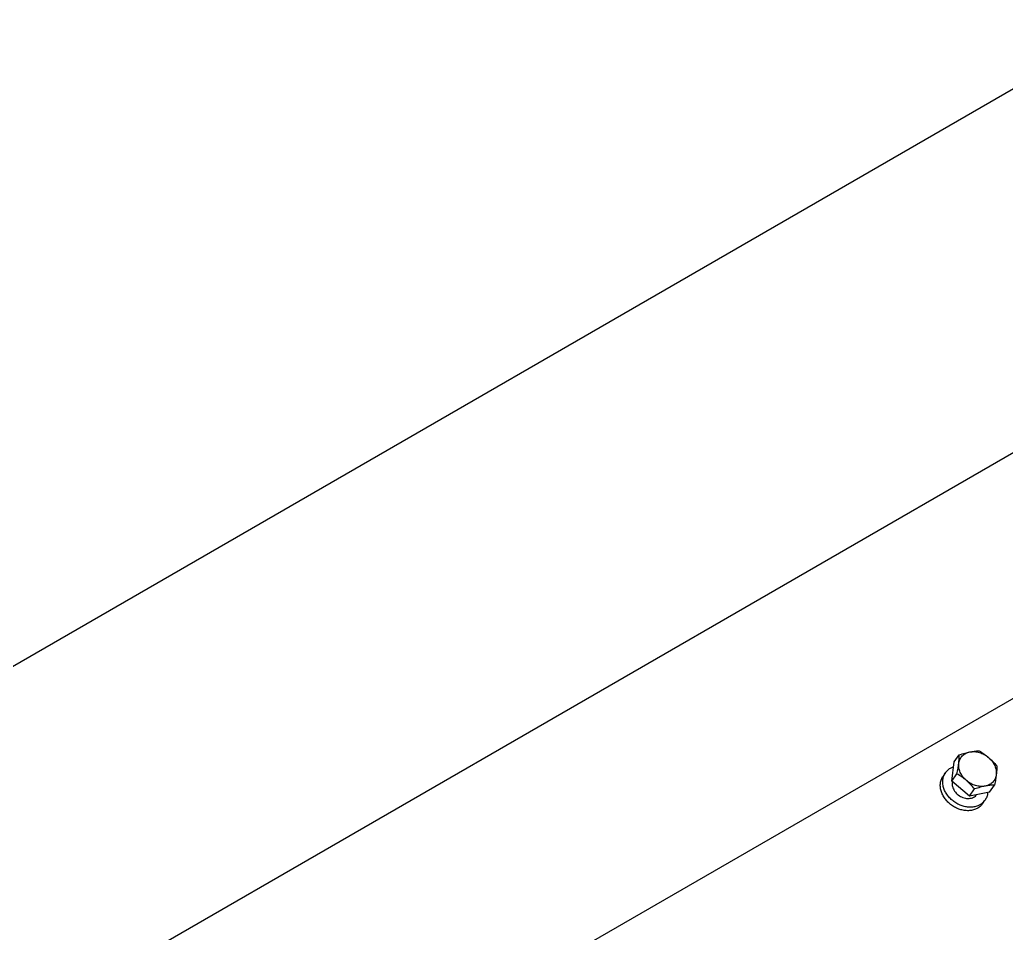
# Model space of a CAD drawing. Header units: millimetres. Extents: x 1293 to 41893, y 1011 to 26911.
# Drawn here: x 5815.8 to 6109.3, y 23070.7 to 23342.5 of the extents above; entities that cross this region are included whole.
import ezdxf

# ---------------------------------------------------------------- set-up
doc = ezdxf.new("R2010")
doc.units = ezdxf.units.MM
doc.header["$LTSCALE"] = 50
doc.layers.add('MAQUINAS', color=11, linetype='Continuous')

msp = doc.modelspace()

# ---------------------------------------------------------------- linework, layer by layer
at = {"color": 7, "linetype": 'Continuous', "lineweight": 25}
msp.add_line((5693.4735577, 23080.6998476), (6385.0239897, 23479.9234143), dxfattribs=at)
at = {"layer": 'MAQUINAS', "linetype": 'Continuous', "lineweight": 25}
for p, q in [((6479.5251447, 23426.1854668), (5786.5604991, 23026.1454921)), ((6441.5701163, 23331.2483005), (5924.2017075, 23032.5778755)), ((6093.1022536, 23115.9985107), (6093.7721442, 23121.6721449)), ((6093.7721442, 23121.6721449), (6095.2703037, 23123.8037572)), ((6091.212806, 23118.5161209), (6090.4821313, 23117.4765019)), ((6093.1022536, 23115.9985107), (6094.6004131, 23118.1301229)), ((6098.3497302, 23111.5041283), (6093.1022536, 23115.9985107)), ((6098.3497302, 23111.5041283), (6099.8478897, 23113.6357406)), ((6104.2670975, 23112.6833802), (6098.3497302, 23111.5041283)), ((6104.2670975, 23112.6833802), (6105.765257, 23114.8149924)), ((6102.1924845, 23109.2461228), (6102.9231592, 23110.2857418))]:
    msp.add_line(p, q, dxfattribs=at)
for points in [[(6095.1248271, 23121.23652), (6095.2123259, 23121.6546461), (6095.3873235, 23122.4908982), (6096.1170511, 23123.5103881), (6097.121278, 23124.2947736), (6097.9860634, 23124.5402332), (6098.418456, 23124.662963)], [(6098.418456, 23124.662963), (6098.8810566, 23124.7185934), (6099.8062576, 23124.829854), (6101.2932318, 23124.5419315), (6102.7451635, 23123.9572169), (6103.5823065, 23123.3226708), (6104.000878, 23123.0053978)], [(6104.000878, 23123.0053978), (6104.3759797, 23122.642902), (6105.1261831, 23121.9179105), (6105.8834297, 23120.6104981), (6106.3311345, 23119.2413981), (6106.3034922, 23118.3613924), (6106.289671, 23117.9213895)], [(6097.4136201, 23116.1525117), (6097.0385184, 23116.5150075), (6096.288315, 23117.239999), (6095.5310684, 23118.5474114), (6095.0833636, 23119.9165114), (6095.1110059, 23120.7965171), (6095.1248271, 23121.23652)], [(6102.9960421, 23114.4949465), (6102.5334415, 23114.4393162), (6101.6082405, 23114.3280555), (6100.1212663, 23114.6159781), (6098.6693346, 23115.2006926), (6097.8321916, 23115.8352387), (6097.4136201, 23116.1525117)], [(6106.289671, 23117.9213895), (6106.2021722, 23117.5032634), (6106.0271746, 23116.6670113), (6105.297447, 23115.6475214), (6104.2932201, 23114.8631359), (6103.4284347, 23114.6176763), (6102.9960421, 23114.4949465)]]:
    msp.add_open_spline(points, degree=3, dxfattribs=at)
for points, knots in [([(6095.2703037, 23123.8037572), (6095.8341999, 23123.9842607), (6096.9109808, 23124.3289391), (6097.932089, 23124.5551946), (6098.418456, 23124.662963)], [0, 0, 0, 0, 0.523687075, 1, 1, 1, 1]), ([(6098.418456, 23124.662963), (6098.8871006, 23124.7455156), (6099.8710012, 23124.9188314), (6100.7351352, 23124.9609513), (6101.187671, 23124.983009)], [0, 0, 0, 0, 0.47631292503, 1, 1, 1, 1]), ([(6101.187671, 23124.983009), (6101.6940333, 23124.6762297), (6102.6609511, 23124.0904232), (6103.5685682, 23123.355467), (6104.000878, 23123.0053978)], [0, 0, 0, 0, 0.523687075, 1, 1, 1, 1]), ([(6095.1248271, 23121.23652), (6095.1700231, 23121.6817497), (6095.2649104, 23122.6164916), (6095.26845, 23123.3956972), (6095.2703037, 23123.8037572)], [0, 0, 0, 0, 0.47631292503, 1, 1, 1, 1]), ([(6104.000878, 23123.0053978), (6104.4154653, 23122.6301127), (6105.2858749, 23121.8422167), (6106.0401457, 23120.9538518), (6106.4351476, 23120.4886267)], [0, 0, 0, 0, 0.476312925, 1, 1, 1, 1]), ([(6103.7109042, 23112.5725383), (6103.7043756, 23112.4153153), (6103.6817873, 23111.8713428), (6103.3806097, 23111.021945), (6102.8256807, 23110.0745958), (6102.0392734, 23109.2937134), (6101.070416, 23108.7034082), (6099.9502412, 23108.3272269), (6098.7221905, 23108.1789146), (6097.4319776, 23108.2641374), (6096.1281251, 23108.5796702), (6094.85954, 23109.1136781), (6093.6738399, 23109.8461177), (6092.6155226, 23110.7495006), (6091.724307, 23111.7899236), (6091.033643, 23112.9283352), (6090.5694421, 23114.1220258), (6090.3491606, 23115.3261388), (6090.3809362, 23116.4956967), (6090.6640603, 23117.5860094), (6091.1861002, 23118.5591293), (6091.9342078, 23119.3674428), (6092.74828, 23119.9460596), (6093.3609767, 23120.1551276), (6093.6027703, 23120.237634)], [0, 0, 0, 0, 0.0193045944, 0.0667915157, 0.114278437, 0.1617653582, 0.2092522795, 0.2567392008, 0.304226122, 0.3517130433, 0.3991999646, 0.4466868859, 0.4941738071, 0.5416607284, 0.5891476497, 0.6366345709, 0.6841214922, 0.7316084135, 0.7790953348, 0.826582256, 0.8740691773, 0.9215560986, 0.9690430198, 1, 1, 1, 1]), ([(6094.6004131, 23118.1301229), (6094.7136272, 23118.6966288), (6094.9298137, 23119.7783928), (6095.0619086, 23120.7660745), (6095.1248271, 23121.23652)], [0, 0, 0, 0, 0.52368707497, 1, 1, 1, 1]), ([(6106.4351476, 23120.4886267), (6106.433294, 23120.0805667), (6106.4297543, 23119.3013611), (6106.334867, 23118.3666192), (6106.289671, 23117.9213895)], [0, 0, 0, 0, 0.52368707497, 1, 1, 1, 1]), ([(6102.1871169, 23109.2504712), (6101.9717979, 23108.9796554), (6101.5288128, 23108.4224943), (6100.6076063, 23107.8011329), (6099.5270678, 23107.3642572), (6098.3220169, 23107.1558781), (6097.0437621, 23107.1794824), (6095.7386484, 23107.4353456), (6094.4560961, 23107.913553), (6093.2441221, 23108.596242), (6092.148253, 23109.4577618), (6091.2095796, 23110.4658067), (6090.4634479, 23111.5824575), (6089.9374354, 23112.7661193), (6089.652872, 23113.9711949), (6089.6145116, 23115.1568318), (6089.8459115, 23116.2622003), (6090.1526709, 23117.0438663), (6090.4445086, 23117.3927527), (6090.5019307, 23117.4613997)], [0, 0, 0, 0, 0.0584141168, 0.1201778718, 0.1819416268, 0.2437053818, 0.3054691369, 0.3672328919, 0.4289966469, 0.490760402, 0.552524157, 0.614287912, 0.676051667, 0.7378154221, 0.7995791771, 0.8613429321, 0.9231066872, 0.9848704422, 1, 1, 1, 1]), ([(6093.2696851, 23115.8018039), (6093.2564038, 23115.7724491), (6093.0697994, 23115.3600101), (6093.2326358, 23114.3463468), (6093.8117749, 23112.9917075), (6094.9256335, 23111.8153119), (6096.3341654, 23111.0259898), (6097.8649954, 23110.7210718), (6099.2376217, 23110.9803931), (6100.1419036, 23111.4767034), (6100.3692621, 23111.9499725), (6100.4142991, 23112.0437214)], [0, 0, 0, 0, 0.0104630239, 0.1470070142, 0.2835510044, 0.4200949947, 0.556638985, 0.6931829753, 0.8297269656, 0.9662709558, 1, 1, 1, 1]), ([(6097.4136201, 23116.1525117), (6096.9813103, 23116.5025809), (6096.0736932, 23117.2375371), (6095.1067754, 23117.8233436), (6094.6004131, 23118.1301229)], [0, 0, 0, 0, 0.476312925, 1, 1, 1, 1]), ([(6099.8478897, 23113.6357406), (6099.4528878, 23114.1009658), (6098.6986169, 23114.9893306), (6097.8282074, 23115.7772267), (6097.4136201, 23116.1525117)], [0, 0, 0, 0, 0.52368707497, 1, 1, 1, 1]), ([(6106.289671, 23117.9213895), (6106.2267525, 23117.4509439), (6106.0946576, 23116.4632623), (6105.8784711, 23115.3814983), (6105.765257, 23114.8149924)], [0, 0, 0, 0, 0.476312925, 1, 1, 1, 1]), ([(6102.9960421, 23114.4949465), (6102.509675, 23114.387178), (6101.4885668, 23114.1609225), (6100.4117859, 23113.8162442), (6099.8478897, 23113.6357406)], [0, 0, 0, 0, 0.476312925, 1, 1, 1, 1]), ([(6105.765257, 23114.8149924), (6105.3127212, 23114.7929348), (6104.4485872, 23114.7508148), (6103.4646866, 23114.577499), (6102.9960421, 23114.4949465)], [0, 0, 0, 0, 0.523687075, 1, 1, 1, 1])]:
    msp.add_open_spline(points, degree=3, knots=knots, dxfattribs=at)

doc.saveas('drawing.dxf')
